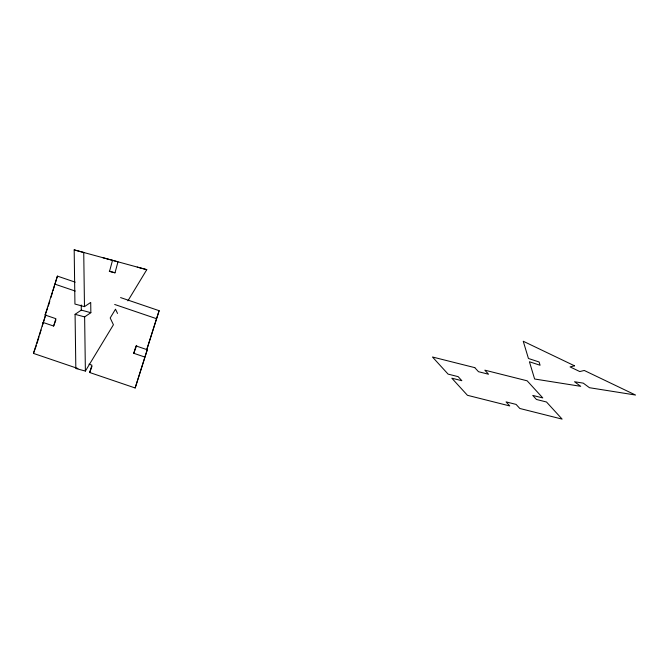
<?xml version="1.0" encoding="UTF-8"?>
<svg xmlns="http://www.w3.org/2000/svg" width="669" height="669" viewBox="0 0 669 669"><rect width="100%" height="100%" fill="white"/><g stroke="black" fill="none" stroke-linecap="round" stroke-linejoin="round"><path stroke-width="1" d="M112.526 260.325L109.54 271.33L115.001 272.818L117.987 261.813L102.976 257.732M77.922 368.519L33.45 353.399L45.785 314.489L42.256 326.121M42.858 322.383L53.637 326.046L55.87 318.687L45.082 315.024L57.417 276.113L75.204 282.159M36.971 343.565L39.028 336.783M39.613 334.843L41.085 329.993M48.31 306.159L49.782 301.309M50.953 297.437L52.425 292.587M53.01 290.647L54.482 285.805M55.36 282.895L57.417 276.113M135.155 387.97L147.489 349.059L135.155 387.97L89.696 372.516L91.929 365.157L88.985 364.162M144.554 356.953L133.767 353.291L135.999 345.923L146.787 349.594L159.122 310.684L120.579 297.58M146.787 349.594L159.122 310.684M45.082 315.024L47.691 308.008M33.45 353.399L36.377 345.505M53.637 326.046L55.92 319.907M89.696 372.516L91.971 366.378M133.767 353.291L136.702 345.396M84.486 306.636L83.734 252.472L74.184 249.88L74.936 304.044L84.486 306.636L90.708 302.43L90.85 312.699L81.3 310.107L75.079 314.321L75.831 368.485L85.381 371.069L113.421 324.766L110.193 317.976L115.503 309.187L117.527 313.435M127.904 300.841L146.779 269.674L74.184 249.88M75.079 314.321L84.629 316.905L90.85 312.699M137.229 267.082L146.779 269.674M109.273 271.263L115.001 272.818M54.49 284.007L75.237 291.057M114.683 304.47L156.195 318.578M84.629 316.905L85.381 371.069M81.233 304.972L81.3 310.107M574.537 365.809L570.055 366.896L579.78 371.554L584.263 370.467L635.55 395.036L589.456 387.711L583.268 383.136L574.529 381.748L580.709 386.322L534.615 379.005L529.422 361.753L540.084 365.249L539.097 361.979L528.435 358.484L523.242 341.24L574.537 365.809M474.781 367.641L432.458 356.995L448.096 374.122L458.14 376.647L461.853 380.711L451.809 378.186L467.447 395.304L509.77 405.949L506.057 401.885L516.1 404.411L519.813 408.475L562.136 419.12L546.498 402.002L536.454 399.468L532.741 395.412L542.793 397.938L527.155 380.812L484.824 370.166L488.537 374.23L478.494 371.705L474.781 367.641"/></g></svg>
